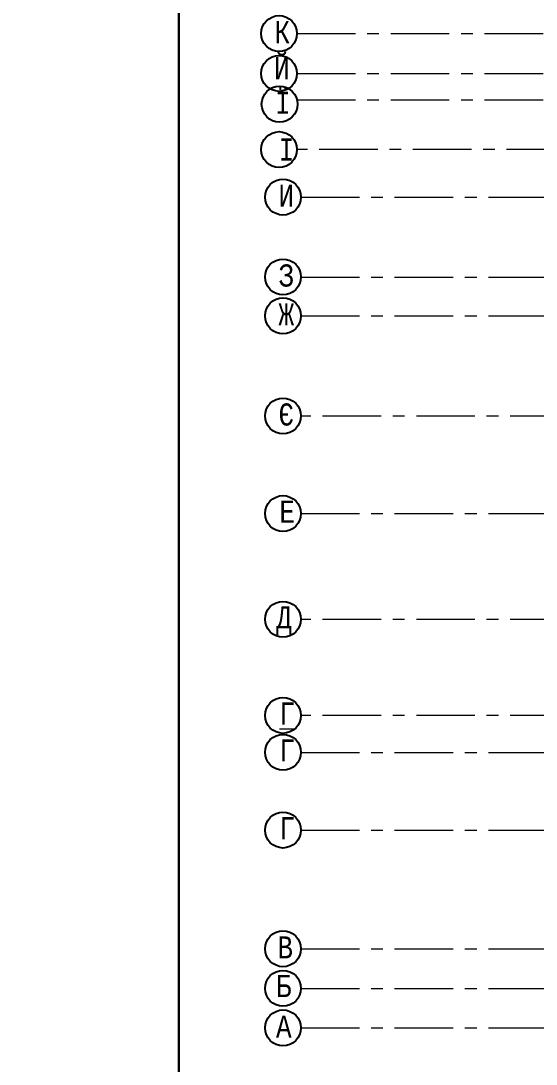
# Model space of a CAD drawing. Header units: millimetres. Extents: x -689206 to 4969298, y -1019800 to 703299.
# Drawn here: x 493827 to 513378, y -648166 to -608607 of the extents above; entities that cross this region are included whole.
import ezdxf

# ---------------------------------------------------------------- set-up
doc = ezdxf.new("R2010")
doc.units = ezdxf.units.MM
doc.linetypes.add('осеваяX2', pattern=[101.6, 63.5, -12.7, 12.7, -12.7])
doc.layers.add('внешняярамка', color=7, linetype='Continuous', lineweight=5, plot=False)
for name, color, linetype, lineweight in [('РАЗМЕРЫ', 7, 'Continuous', 9), ('стены', 7, 'Continuous', 20), ('Штамп', 7, 'Continuous', 5)]:
    doc.layers.add(name, color=color, linetype=linetype, lineweight=lineweight)
doc.layers.add('сетка', color=104, linetype='Continuous')
doc.styles.add('Аннотативный', font='isocteur.ttf', dxfattribs={"width": 0.7, "height": 250})

msp = doc.modelspace()

# ---------------------------------------------------------------- linework, layer by layer
at = {"layer": 'внешняярамка', "lineweight": 5, "ltscale": 50, "const_width": 3}
msp.add_lwpolyline([(493828.4, -677848.6), (619727.1, -677848.6), (619727.1, -588820.3), (493828.4, -588820.3), (493828.4, -677848.6)], dxfattribs=at)
at = {"layer": 'РАЗМЕРЫ', "linetype": 'осеваяX2', "lineweight": 5, "ltscale": 35}
for p, q in [((504303.7, -609090.9), (571506.4, -609092)), ((571373.7, -613490.3), (504303.7, -613490.3)), ((571506.4, -623590.3), (504453.7, -623590.3)), ((571506.4, -631300.3), (504453.7, -631300.3)), ((571506.4, -634945), (504453.7, -634945))]:
    msp.add_line(p, q, dxfattribs=at)
at = {"layer": 'сетка', "color": 0}
for centre in [(503623, -609088.6), (503623, -610598.1), (503643.6, -611766.7), (503623, -613488.1), (503773, -615290.1), (503773, -618317.5), (503773, -619790.1), (503773, -623588.1), (503773, -627290.1), (503773, -631298.1), (503773, -634942.8), (503773, -636342.1), (503773, -639290.1), (503773, -643792.1), (503773, -645292.1), (503773, -646792.1)]:
    msp.add_circle(centre, 680.7, dxfattribs=at)
at = {"layer": 'стены', "linetype": 'осеваяX2', "lineweight": 5, "ltscale": 35}
for p, q in [((504303.7, -610600.3), (571506.4, -610600.3)), ((504303.7, -611600.3), (571506.4, -611600.3)), ((504453.7, -615292.3), (571506.4, -615292.3)), ((504453.7, -618319.8), (571506.4, -618319.8)), ((504453.7, -619792.3), (571506.4, -619792.3)), ((504453.7, -627292.3), (571506.4, -627292.3)), ((504453.7, -636344.3), (571506.4, -636344.3)), ((504453.7, -639292.3), (571506.4, -639292.3)), ((504453.7, -643794.3), (571506.4, -643794.3)), ((504453.7, -645294.3), (571506.4, -645294.3)), ((504453.7, -646794.3), (571506.4, -646794.3))]:
    msp.add_line(p, q, dxfattribs=at)
at = {"layer": 'Штамп', "lineweight": 30}
msp.add_lwpolyline([(499823.6, -676349.8), (618228.3, -676349.8), (618228.3, -590319.1), (499823.6, -590319.1)], close=True, dxfattribs=at)

# ---------------------------------------------------------------- texts
at = {"layer": 'РАЗМЕРЫ', "lineweight": 5, "ltscale": 35, "width": 7009.377, "attachment_point": 1, "style": 'Аннотативный'}
for s, insert, char_height in [('К', (503452, -608611.9), 841.3), ('Й', (503434.4, -609980.4), 841.3), ('Ї', (503472.7, -611290), 841.3), ('І', (503610.6, -613064.2), 841.3), ('И', (503602, -614813.4), 841.3), ('З', (503602, -617840.8), 841.3), ('Ж', (503602, -619313.4), 841.3), ('Є', (503602, -623111.3), 841.3), ('Е', (503637.3, -626795.8), 841.3), ('Д', (503517, -630803.7), 841.3), ('{\\LГ}', (503637.3, -634448.5), 841.28), ('Г', (503637.3, -635847.7), 841.3), ('Г', (503637.3, -638795.8), 841.3), ('В', (503563.1, -643318), 841.3), ('Б', (503508, -644782.6), 841.3), ('А', (503508, -646322.6), 841.3)]:
    msp.add_mtext(s, dxfattribs=dict(at, insert=insert, char_height=char_height))

doc.saveas('drawing.dxf')
